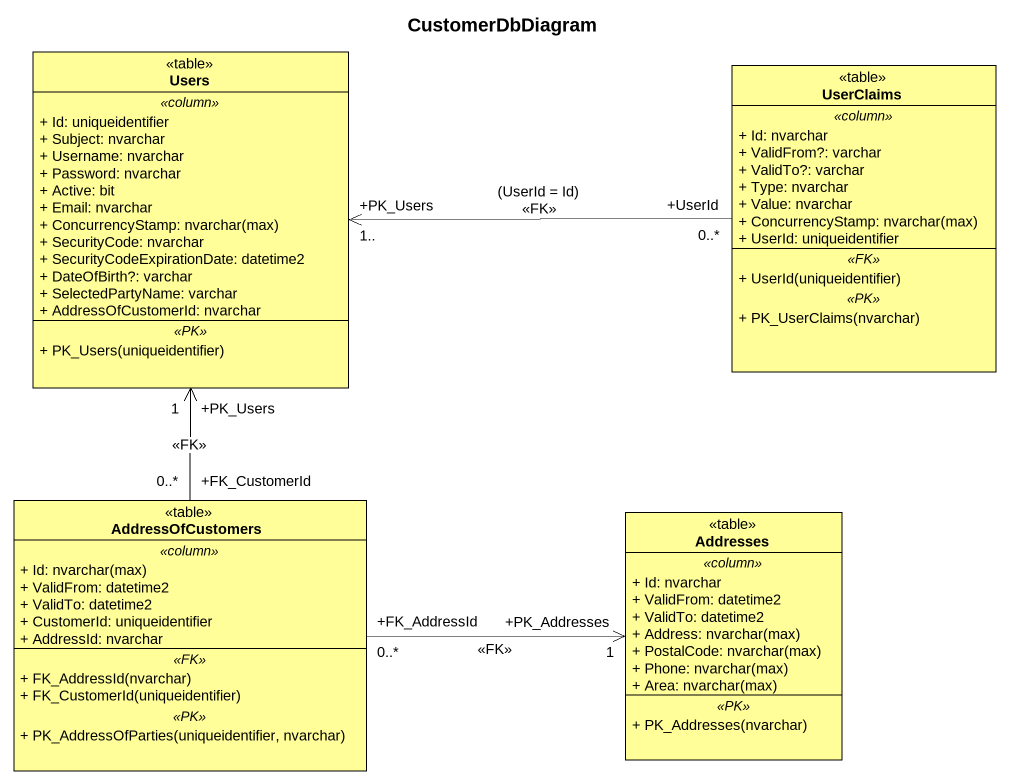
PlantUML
@startuml
title CustomerDbDiagram
hide circle
hide empty members
skinparam classAttributeIconSize 0
class Users <<table>> #FFFE99 {
  .. <<column>> ..
  + Id: uniqueidentifier
  + Subject: nvarchar
  + Username: nvarchar
  + Password: nvarchar
  + Active: bit
  + Email: nvarchar
  {field} + ConcurrencyStamp: nvarchar(max)
  + SecurityCode: nvarchar
  + SecurityCodeExpirationDate: datetime2
  + DateOfBirth?: varchar
  + SelectedPartyName: varchar
  + AddressOfCustomerId: nvarchar
  .. <<PK>> ..
  + PK_Users(uniqueidentifier)
}
class UserClaims <<table>> #FFFE99 {
  .. <<column>> ..
  + Id: nvarchar
  + ValidFrom?: varchar
  + ValidTo?: varchar
  + Type: nvarchar
  + Value: nvarchar
  {field} + ConcurrencyStamp: nvarchar(max)
  + UserId: uniqueidentifier
  .. <<FK>> ..
  + UserId(uniqueidentifier)
  .. <<PK>> ..
  + PK_UserClaims(nvarchar)
}
class AddressOfCustomers <<table>> #FFFE99 {
  .. <<column>> ..
  {field} + Id: nvarchar(max)
  + ValidFrom: datetime2
  + ValidTo: datetime2
  + CustomerId: uniqueidentifier
  + AddressId: nvarchar
  .. <<FK>> ..
  + FK_AddressId(nvarchar)
  + FK_CustomerId(uniqueidentifier)
  .. <<PK>> ..
  + PK_AddressOfParties(uniqueidentifier, nvarchar)
}
class Addresses <<table>> #FFFE99 {
  .. <<column>> ..
  + Id: nvarchar
  + ValidFrom: datetime2
  + ValidTo: datetime2
  {field} + Address: nvarchar(max)
  {field} + PostalCode: nvarchar(max)
  {field} + Phone: nvarchar(max)
  {field} + Area: nvarchar(max)
  .. <<PK>> ..
  + PK_Addresses(nvarchar)
}
UserClaims "+UserId\n0..*" -left-> "+PK_Users\n1.." Users : (UserId = Id)\n<<FK>>
AddressOfCustomers "+FK_CustomerId\n0..*" -up-> "+PK_Users\n1" Users : <<FK>>
AddressOfCustomers "+FK_AddressId\n0..*" -right-> "+PK_Addresses\n1" Addresses : <<FK>>
@enduml
